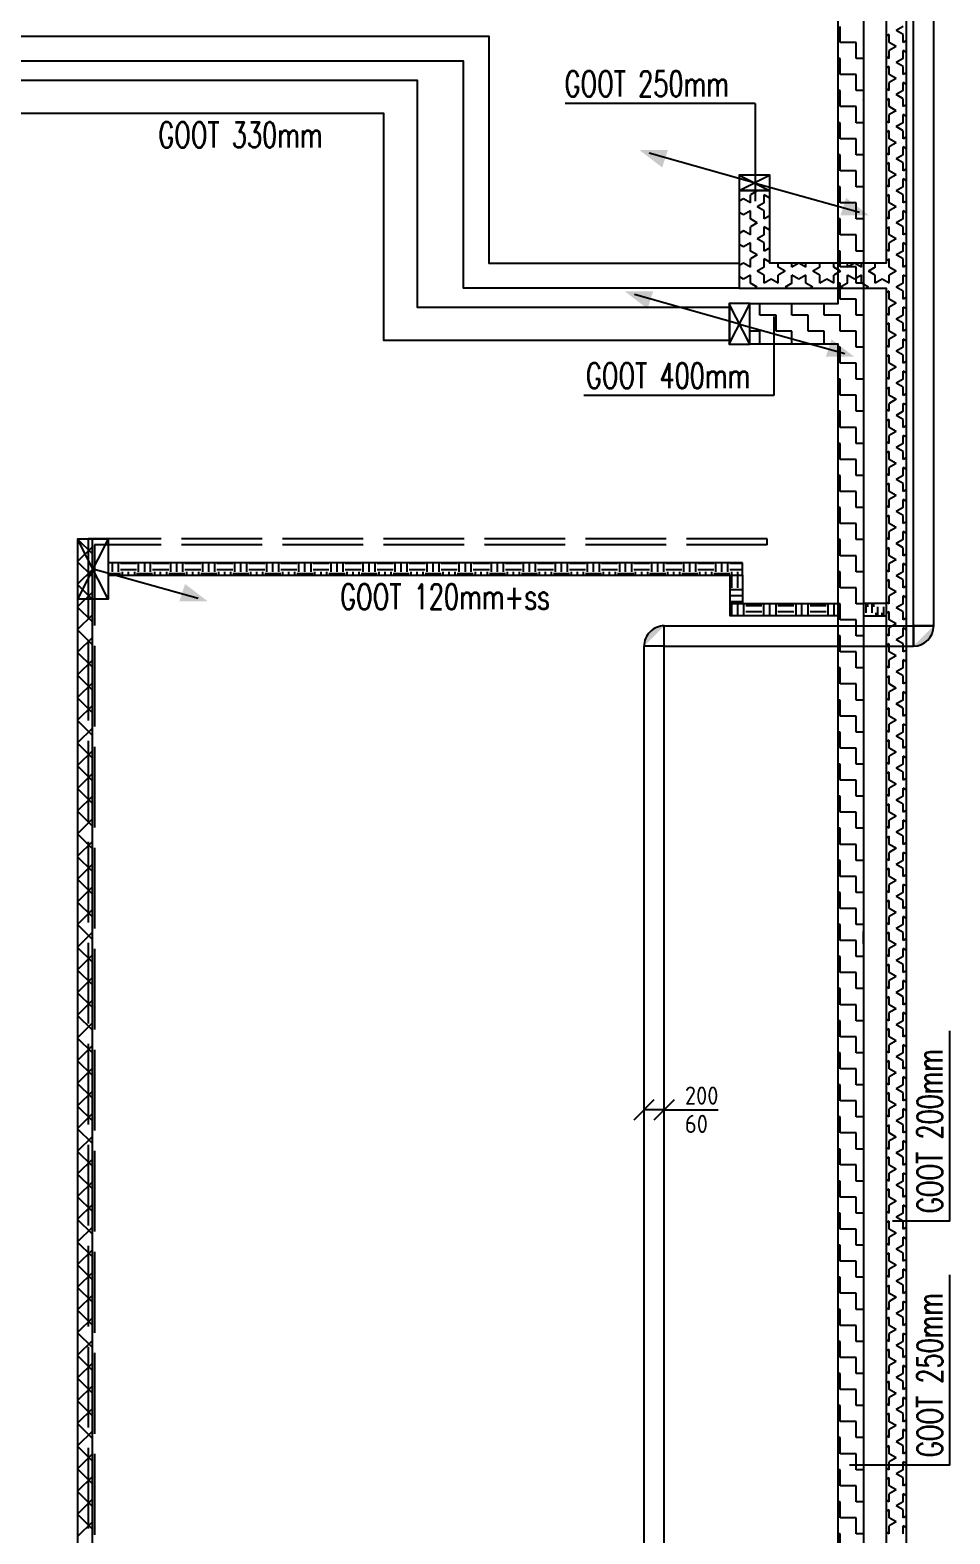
# Model space of a CAD drawing. Header units: millimetres. Extents: x -3262 to 109994, y 0 to 217318.
# Drawn here: x 87035 to 96143, y 45175 to 60062 of the extents above; entities that cross this region are included whole.
import ezdxf

# ---------------------------------------------------------------- set-up
doc = ezdxf.new("R2010")
doc.units = ezdxf.units.MM
doc.header["$LTSCALE"] = 100
doc.linetypes.add('E_GOOT4', pattern=[10, 8, -2])
for name, color, linetype in [('ByLayer', 2, 'Continuous'), ('EL6131--_ENERGIEBEDR (1996)', 2, 'Continuous'), ('EL6131--_GEBOUWINST (1996)', 2, 'Continuous'), ('EL6131--_KG_D', 3, 'Continuous'), ('EL6131--_PG', 3, 'Continuous'), ('EM6131--_KG', 1, 'Continuous')]:
    doc.layers.add(name, color=color, linetype=linetype)
doc.styles.add('CofelyArial', font='arial.ttf')
doc.styles.add('ROMANS', font='ROMANS', dxfattribs={"width": 0.7})
doc.styles.add('STABICAD-018', font='ISOCP.SHX', dxfattribs={"height": 1.8})

# ---------------------------------------------------------------- blocks, each defined once
blk = doc.blocks.new('NV-1')
at = {"layer": 'ByLayer'}
for p, q in [((0, 4), (7.91, 0)), ((0, 0), (7.91, 4))]:
    blk.add_line(p, q, dxfattribs=at)
blk.add_lwpolyline([(0, 0), (8, 0), (8, 4), (0, 4)], close=True, dxfattribs=at)
blk = doc.blocks.new('PIJL-UIT')
at = {"layer": 'ByLayer', "color": 2}
blk.add_line((0, 0), (2.92, 10.41), dxfattribs=at)
blk.add_solid([(3.23, 11.35), (1.51, 9.11), (3.24, 8.54)], dxfattribs=at)
blk = doc.blocks.new('*X56')
at = {"color": 0}
for p, q in [((26670, 28000), (26760, 28000)), ((26640, 27900), (26670, 27900)), ((26640, 27841), (26670, 27841)), ((26670, 27940), (26760, 27940))]:
    blk.add_line(p, q, dxfattribs=at)
blk = doc.blocks.new('*X57')
at = {"color": 0}
for p, q in [((32573, 29051), (32702, 29051)), ((32702, 29051), (32702, 29152)), ((32861, 29051), (32978, 29051)), ((32861, 28892), (32861, 29051)), ((32702, 28892), (32861, 28892)), ((32702, 28734), (32702, 28892)), ((32573, 28734), (32702, 28734)), ((32861, 28734), (32978, 28734)), ((32861, 28575), (32861, 28734)), ((32702, 28575), (32861, 28575)), ((32702, 28416), (32702, 28575)), ((32573, 28416), (32702, 28416)), ((32861, 28416), (32978, 28416)), ((32861, 28258), (32861, 28416)), ((20638, 28258), (20796, 28258)), ((20796, 28258), (20796, 28277)), ((20955, 28258), (21114, 28258)), ((20955, 28099), (20955, 28258)), ((21114, 28258), (21114, 28277)), ((21272, 28258), (21431, 28258)), ((21272, 28099), (21272, 28258)), ((21431, 28258), (21431, 28277)), ((21590, 28258), (21749, 28258)), ((21590, 28099), (21590, 28258)), ((21749, 28258), (21749, 28277)), ((21908, 28258), (22066, 28258)), ((21908, 28099), (21908, 28258)), ((22066, 28258), (22066, 28277)), ((22225, 28258), (22384, 28258)), ((22225, 28099), (22225, 28258)), ((22384, 28258), (22384, 28277)), ((22542, 28258), (22701, 28258)), ((22542, 28099), (22542, 28258)), ((22701, 28258), (22701, 28277)), ((22860, 28258), (23019, 28258)), ((22860, 28099), (22860, 28258)), ((23019, 28258), (23019, 28277)), ((23178, 28258), (23336, 28258)), ((23178, 28099), (23178, 28258)), ((23336, 28258), (23336, 28277)), ((23495, 28258), (23654, 28258)), ((23495, 28099), (23495, 28258)), ((23654, 28258), (23654, 28277)), ((23812, 28258), (23971, 28258)), ((23812, 28099), (23812, 28258)), ((23971, 28258), (23971, 28277)), ((24130, 28258), (24289, 28258)), ((24130, 28099), (24130, 28258)), ((24289, 28258), (24289, 28277)), ((24448, 28258), (24606, 28258)), ((24448, 28099), (24448, 28258)), ((24606, 28258), (24606, 28277)), ((24765, 28258), (24924, 28258)), ((24765, 28099), (24765, 28258)), ((24924, 28258), (24924, 28277)), ((25082, 28258), (25241, 28258)), ((25082, 28099), (25082, 28258)), ((25241, 28258), (25241, 28277)), ((25400, 28258), (25559, 28258)), ((25400, 28099), (25400, 28258)), ((25559, 28258), (25559, 28277)), ((25718, 28258), (25876, 28258)), ((25718, 28099), (25718, 28258)), ((25876, 28258), (25876, 28277)), ((26035, 28258), (26194, 28258)), ((26035, 28099), (26035, 28258)), ((26194, 28258), (26194, 28277)), ((26352, 28258), (26511, 28258)), ((26352, 28099), (26352, 28258)), ((26511, 28258), (26511, 28277)), ((26670, 28258), (26829, 28258)), ((26670, 28099), (26670, 28258)), ((26829, 28258), (26829, 28277)), ((26988, 28258), (27146, 28258)), ((26988, 28099), (26988, 28258)), ((27146, 28258), (27146, 28277)), ((27305, 28258), (27464, 28258)), ((27305, 28099), (27305, 28258)), ((27464, 28258), (27464, 28277)), ((27622, 28258), (27781, 28258)), ((27622, 28099), (27622, 28258)), ((27781, 28258), (27781, 28277)), ((27940, 28258), (28099, 28258)), ((27940, 28099), (27940, 28258)), ((28099, 28258), (28099, 28277)), ((28258, 28258), (28416, 28258)), ((28258, 28099), (28258, 28258)), ((28416, 28258), (28416, 28277)), ((28575, 28258), (28734, 28258)), ((28575, 28099), (28575, 28258)), ((28734, 28258), (28734, 28277)), ((28892, 28258), (29051, 28258)), ((28892, 28099), (28892, 28258)), ((29051, 28258), (29051, 28277)), ((29210, 28258), (29369, 28258)), ((29210, 28099), (29210, 28258)), ((29369, 28258), (29369, 28277)), ((29528, 28258), (29686, 28258)), ((29528, 28099), (29528, 28258)), ((29686, 28258), (29686, 28277)), ((29845, 28258), (30004, 28258)), ((29845, 28099), (29845, 28258)), ((30004, 28258), (30004, 28277)), ((30162, 28258), (30321, 28258)), ((30162, 28099), (30162, 28258)), ((30321, 28258), (30321, 28277)), ((30480, 28258), (30639, 28258)), ((30480, 28099), (30480, 28258)), ((30639, 28258), (30639, 28277)), ((30798, 28258), (30956, 28258)), ((30798, 28099), (30798, 28258)), ((30956, 28258), (30956, 28277)), ((31115, 28258), (31274, 28258)), ((31115, 28099), (31115, 28258)), ((31274, 28258), (31274, 28277)), ((31432, 28258), (31591, 28258)), ((31432, 28099), (31432, 28258)), ((31591, 28258), (31591, 28277)), ((31750, 28258), (31909, 28258)), ((31750, 28099), (31750, 28258)), ((31909, 28258), (31909, 28277)), ((32068, 28258), (32226, 28258)), ((32068, 28099), (32068, 28258)), ((32226, 28258), (32226, 28277)), ((32385, 28258), (32544, 28258)), ((32385, 28099), (32385, 28258)), ((32544, 28258), (32544, 28277)), ((32702, 28258), (32861, 28258)), ((32702, 28099), (32702, 28258)), ((33020, 28258), (33179, 28258)), ((33020, 28099), (33020, 28258)), ((33179, 28258), (33179, 28277)), ((33338, 28258), (33496, 28258)), ((33338, 28099), (33338, 28258)), ((33496, 28258), (33496, 28277)), ((33655, 28258), (33814, 28258)), ((33655, 28099), (33655, 28258)), ((33814, 28258), (33814, 28277)), ((33972, 28258), (34131, 28258)), ((33972, 28099), (33972, 28258)), ((34131, 28258), (34131, 28277)), ((34290, 28258), (34449, 28258)), ((34290, 28099), (34290, 28258)), ((34449, 28258), (34449, 28277)), ((34608, 28258), (34766, 28258)), ((34608, 28099), (34608, 28258)), ((34766, 28258), (34766, 28277)), ((34925, 28258), (35084, 28258)), ((34925, 28099), (34925, 28258)), ((35084, 28258), (35084, 28277)), ((35242, 28258), (35401, 28258)), ((35242, 28099), (35242, 28258)), ((35401, 28258), (35401, 28277)), ((35560, 28258), (35719, 28258)), ((35560, 28099), (35560, 28258)), ((20796, 28099), (20955, 28099)), ((20796, 28027), (20796, 28099)), ((21114, 28099), (21272, 28099)), ((21114, 28027), (21114, 28099)), ((21431, 28099), (21590, 28099)), ((21431, 28027), (21431, 28099)), ((21749, 28099), (21908, 28099)), ((21749, 28027), (21749, 28099)), ((22066, 28099), (22225, 28099)), ((22066, 28027), (22066, 28099)), ((22384, 28099), (22542, 28099)), ((22384, 28027), (22384, 28099)), ((22701, 28099), (22860, 28099)), ((22701, 28027), (22701, 28099)), ((23019, 28099), (23178, 28099)), ((23019, 28027), (23019, 28099)), ((23336, 28099), (23495, 28099)), ((23336, 28027), (23336, 28099)), ((23654, 28099), (23812, 28099)), ((23654, 28027), (23654, 28099)), ((23971, 28099), (24130, 28099)), ((23971, 28027), (23971, 28099)), ((24289, 28099), (24448, 28099)), ((24289, 28027), (24289, 28099)), ((24606, 28099), (24765, 28099)), ((24606, 28027), (24606, 28099)), ((24924, 28099), (25082, 28099)), ((24924, 28027), (24924, 28099)), ((25241, 28099), (25400, 28099)), ((25241, 28027), (25241, 28099)), ((25559, 28099), (25718, 28099)), ((25559, 28027), (25559, 28099)), ((25876, 28099), (26035, 28099)), ((25876, 28027), (25876, 28099)), ((26194, 28099), (26352, 28099)), ((26194, 28027), (26194, 28099)), ((26511, 28099), (26670, 28099)), ((26511, 28027), (26511, 28099)), ((26829, 28099), (26988, 28099)), ((26829, 28027), (26829, 28099)), ((27146, 28099), (27305, 28099)), ((27146, 28027), (27146, 28099)), ((27464, 28099), (27622, 28099)), ((27464, 28027), (27464, 28099)), ((27781, 28099), (27940, 28099)), ((27781, 28027), (27781, 28099)), ((28099, 28099), (28258, 28099)), ((28099, 28027), (28099, 28099)), ((28416, 28099), (28575, 28099)), ((28416, 28027), (28416, 28099)), ((28734, 28099), (28892, 28099)), ((28734, 28027), (28734, 28099)), ((29051, 28099), (29210, 28099)), ((29051, 28027), (29051, 28099)), ((29369, 28099), (29528, 28099)), ((29369, 28027), (29369, 28099)), ((29686, 28099), (29845, 28099)), ((29686, 28027), (29686, 28099)), ((30004, 28099), (30162, 28099)), ((30004, 28027), (30004, 28099)), ((30321, 28099), (30480, 28099)), ((30321, 28027), (30321, 28099)), ((30639, 28099), (30798, 28099)), ((30639, 28027), (30639, 28099)), ((30956, 28099), (31115, 28099)), ((30956, 28027), (30956, 28099)), ((31274, 28099), (31432, 28099)), ((31274, 28027), (31274, 28099)), ((31591, 28099), (31750, 28099)), ((31591, 28027), (31591, 28099)), ((31909, 28099), (32068, 28099)), ((31909, 28027), (31909, 28099)), ((32226, 28099), (32385, 28099)), ((32226, 28027), (32226, 28099)), ((32544, 28099), (32702, 28099)), ((32544, 28027), (32544, 28099)), ((32861, 28099), (33020, 28099)), ((32861, 28027), (32861, 28099)), ((33179, 28099), (33338, 28099)), ((33179, 28027), (33179, 28099)), ((33496, 28099), (33655, 28099)), ((33496, 28027), (33496, 28099)), ((33814, 28099), (33972, 28099)), ((33814, 28027), (33814, 28099)), ((34131, 28099), (34290, 28099)), ((34131, 28027), (34131, 28099)), ((34449, 28099), (34608, 28099)), ((34449, 28027), (34449, 28099)), ((34766, 28099), (34925, 28099)), ((34766, 28027), (34766, 28099)), ((35084, 28099), (35242, 28099)), ((35084, 28027), (35084, 28099)), ((35401, 28099), (35560, 28099)), ((35401, 28027), (35401, 28099))]:
    blk.add_line(p, q, dxfattribs=at)
blk = doc.blocks.new('*X58')
at = {"color": 0}
for p, q in [((33218, 29215), (33243, 29258)), ((33258, 29146), (33218, 29215)), ((33337, 29146), (33377, 29215)), ((33377, 29215), (33353, 29258)), ((33536, 29215), (33561, 29258)), ((33576, 29146), (33536, 29215)), ((33655, 29146), (33695, 29215)), ((33695, 29215), (33670, 29258)), ((33853, 29215), (33878, 29258)), ((33893, 29146), (33853, 29215)), ((33972, 29146), (34012, 29215)), ((34012, 29215), (33988, 29258)), ((33139, 29077), (33128, 29097)), ((33139, 29077), (33179, 29146)), ((33179, 29146), (33258, 29146)), ((33258, 29009), (33298, 29077)), ((33337, 29009), (33298, 29077)), ((33337, 29146), (33417, 29146)), ((33457, 29077), (33417, 29146)), ((33457, 29077), (33496, 29146)), ((33496, 29146), (33576, 29146)), ((33576, 29009), (33615, 29077)), ((33655, 29009), (33615, 29077)), ((33655, 29146), (33734, 29146)), ((33774, 29077), (33734, 29146)), ((33774, 29077), (33814, 29146)), ((33814, 29146), (33893, 29146)), ((33893, 29009), (33933, 29077)), ((33972, 29009), (33933, 29077)), ((33972, 29146), (34052, 29146)), ((34092, 29077), (34052, 29146)), ((34092, 29077), (34096, 29086)), ((33179, 29009), (33258, 29009)), ((33218, 28940), (33179, 29009)), ((33179, 28871), (33218, 28940)), ((33337, 29009), (33417, 29009)), ((33377, 28940), (33378, 28941)), ((33378, 28939), (33377, 28940)), ((33385, 28954), (33417, 29009)), ((33496, 29009), (33576, 29009)), ((33528, 28954), (33496, 29009)), ((33655, 29009), (33734, 29009)), ((33703, 28954), (33734, 29009)), ((33814, 29009), (33893, 29009)), ((33845, 28954), (33814, 29009)), ((33972, 29009), (34052, 29009)), ((34020, 28954), (34052, 29009)), ((33128, 28783), (33139, 28802)), ((33179, 28734), (33139, 28802)), ((33179, 28871), (33258, 28871)), ((33179, 28734), (33258, 28734)), ((33218, 28665), (33258, 28734)), ((33298, 28802), (33258, 28871)), ((33298, 28802), (33337, 28871)), ((33377, 28665), (33337, 28734)), ((33337, 28871), (33378, 28871)), ((33337, 28734), (33378, 28734)), ((33139, 28527), (33179, 28596)), ((33179, 28596), (33258, 28596)), ((33258, 28596), (33218, 28665)), ((33337, 28596), (33377, 28665)), ((33337, 28596), (33378, 28596)), ((33139, 28527), (33128, 28547)), ((33179, 28459), (33258, 28459)), ((33218, 28390), (33179, 28459)), ((33258, 28459), (33298, 28527)), ((33337, 28459), (33298, 28527)), ((33337, 28459), (33378, 28459)), ((33179, 28321), (33218, 28390)), ((33179, 28321), (33258, 28321)), ((33298, 28252), (33258, 28321)), ((33298, 28252), (33337, 28321)), ((33337, 28321), (33378, 28321)), ((33377, 28390), (33378, 28391)), ((33378, 28389), (33377, 28390)), ((33128, 28233), (33139, 28252)), ((33179, 28184), (33139, 28252)), ((33179, 28184), (33258, 28184)), ((33218, 28115), (33258, 28184)), ((33377, 28115), (33337, 28184)), ((33337, 28184), (33378, 28184)), ((33139, 27977), (33128, 27997)), ((33139, 27977), (33179, 28046)), ((33179, 28046), (33258, 28046)), ((33258, 28046), (33218, 28115)), ((33337, 28046), (33377, 28115)), ((33337, 28046), (33378, 28046)), ((33179, 27909), (33258, 27909)), ((33218, 27840), (33179, 27909)), ((33179, 27771), (33218, 27840)), ((33258, 27909), (33298, 27977)), ((33337, 27909), (33298, 27977)), ((33337, 27909), (33378, 27909)), ((33377, 27840), (33378, 27841)), ((33378, 27839), (33377, 27840)), ((20796, 27771), (20813, 27801)), ((20796, 27771), (20876, 27771)), ((20915, 27703), (20876, 27771)), ((20915, 27703), (20955, 27771)), ((20955, 27771), (21034, 27771)), ((21034, 27771), (21017, 27801)), ((21034, 27634), (21074, 27703)), ((21114, 27634), (21074, 27703)), ((21114, 27771), (21131, 27801)), ((21114, 27771), (21193, 27771)), ((21233, 27703), (21193, 27771)), ((21233, 27703), (21272, 27771)), ((21272, 27771), (21352, 27771)), ((21352, 27771), (21335, 27801)), ((21352, 27634), (21392, 27703)), ((21431, 27634), (21392, 27703)), ((21431, 27771), (21448, 27801)), ((21431, 27771), (21511, 27771)), ((21550, 27703), (21511, 27771)), ((21550, 27703), (21590, 27771)), ((21590, 27771), (21669, 27771)), ((21669, 27771), (21652, 27801)), ((21669, 27634), (21709, 27703)), ((21749, 27634), (21709, 27703)), ((21749, 27771), (21766, 27801)), ((21749, 27771), (21828, 27771)), ((21868, 27703), (21828, 27771)), ((21868, 27703), (21907, 27771)), ((21907, 27771), (21987, 27771)), ((21987, 27771), (21970, 27801)), ((21987, 27634), (22027, 27703)), ((22066, 27634), (22027, 27703)), ((22066, 27771), (22083, 27801)), ((22066, 27771), (22146, 27771)), ((22185, 27703), (22146, 27771)), ((22185, 27703), (22225, 27771)), ((22225, 27771), (22304, 27771)), ((22304, 27771), (22287, 27801)), ((22304, 27634), (22344, 27703)), ((22384, 27634), (22344, 27703)), ((22384, 27771), (22401, 27801)), ((22384, 27771), (22463, 27771)), ((22503, 27703), (22463, 27771)), ((22503, 27703), (22542, 27771)), ((22542, 27771), (22622, 27771)), ((22622, 27771), (22605, 27801)), ((22622, 27634), (22662, 27703)), ((22701, 27634), (22662, 27703)), ((22701, 27771), (22718, 27801)), ((22701, 27771), (22781, 27771)), ((22820, 27703), (22781, 27771)), ((22820, 27703), (22860, 27771)), ((22860, 27771), (22939, 27771)), ((22939, 27771), (22922, 27801)), ((22939, 27634), (22979, 27703)), ((23019, 27634), (22979, 27703)), ((23019, 27771), (23036, 27801)), ((23019, 27771), (23098, 27771)), ((23138, 27703), (23098, 27771)), ((23138, 27703), (23177, 27771)), ((23177, 27771), (23257, 27771)), ((23257, 27771), (23240, 27801)), ((23257, 27634), (23297, 27703)), ((23336, 27634), (23297, 27703)), ((23336, 27771), (23353, 27801)), ((23336, 27771), (23416, 27771)), ((23455, 27703), (23416, 27771)), ((23455, 27703), (23495, 27771)), ((23495, 27771), (23574, 27771)), ((23574, 27771), (23557, 27801)), ((23574, 27634), (23614, 27703)), ((23654, 27634), (23614, 27703)), ((23654, 27771), (23671, 27801)), ((23654, 27771), (23733, 27771)), ((23773, 27703), (23733, 27771)), ((23773, 27703), (23812, 27771)), ((23812, 27771), (23892, 27771)), ((23892, 27771), (23875, 27801)), ((23892, 27634), (23932, 27703)), ((23971, 27634), (23932, 27703)), ((23971, 27771), (23988, 27801)), ((23971, 27771), (24051, 27771)), ((24090, 27703), (24051, 27771)), ((24090, 27703), (24130, 27771)), ((24130, 27771), (24209, 27771)), ((24209, 27771), (24192, 27801)), ((24209, 27634), (24249, 27703)), ((24289, 27634), (24249, 27703)), ((24289, 27771), (24306, 27801)), ((24289, 27771), (24368, 27771)), ((24408, 27703), (24368, 27771)), ((24408, 27703), (24447, 27771)), ((24447, 27771), (24527, 27771)), ((24527, 27771), (24510, 27801)), ((24527, 27634), (24567, 27703)), ((24606, 27634), (24567, 27703)), ((24606, 27771), (24623, 27801)), ((24606, 27771), (24686, 27771)), ((24725, 27703), (24686, 27771)), ((24725, 27703), (24765, 27771)), ((24765, 27771), (24844, 27771)), ((24844, 27771), (24827, 27801)), ((24844, 27634), (24884, 27703)), ((24924, 27634), (24884, 27703)), ((24924, 27771), (24941, 27801)), ((24924, 27771), (25003, 27771)), ((25043, 27703), (25003, 27771)), ((25043, 27703), (25082, 27771)), ((25082, 27771), (25162, 27771)), ((25162, 27771), (25145, 27801)), ((25162, 27634), (25202, 27703)), ((25241, 27634), (25202, 27703)), ((25241, 27771), (25258, 27801)), ((25241, 27771), (25321, 27771)), ((25360, 27703), (25321, 27771)), ((25360, 27703), (25400, 27771)), ((25400, 27771), (25479, 27771)), ((25479, 27771), (25462, 27801)), ((25479, 27634), (25519, 27703)), ((25559, 27634), (25519, 27703)), ((25559, 27771), (25576, 27801)), ((25559, 27771), (25638, 27771)), ((25678, 27703), (25638, 27771)), ((25678, 27703), (25717, 27771)), ((25717, 27771), (25797, 27771)), ((25797, 27771), (25780, 27801)), ((25797, 27634), (25837, 27703)), ((25876, 27634), (25837, 27703)), ((25876, 27771), (25893, 27801)), ((25876, 27771), (25956, 27771)), ((25995, 27703), (25956, 27771)), ((25995, 27703), (26035, 27771)), ((26035, 27771), (26114, 27771)), ((26114, 27771), (26097, 27801)), ((26114, 27634), (26154, 27703)), ((26194, 27634), (26154, 27703)), ((26194, 27771), (26211, 27801)), ((26194, 27771), (26273, 27771)), ((26313, 27703), (26273, 27771)), ((26313, 27703), (26352, 27771)), ((26352, 27771), (26432, 27771)), ((26432, 27771), (26415, 27801)), ((26432, 27634), (26472, 27703)), ((26511, 27634), (26472, 27703)), ((26511, 27771), (26528, 27801)), ((26511, 27771), (26591, 27771)), ((26630, 27703), (26591, 27771)), ((26630, 27703), (26670, 27771)), ((26670, 27771), (26749, 27771)), ((26749, 27771), (26732, 27801)), ((26749, 27634), (26789, 27703)), ((26829, 27634), (26789, 27703)), ((26829, 27771), (26846, 27801)), ((26829, 27771), (26908, 27771)), ((26948, 27703), (26908, 27771)), ((26948, 27703), (26987, 27771)), ((26987, 27771), (27067, 27771)), ((27067, 27771), (27050, 27801)), ((27067, 27634), (27107, 27703)), ((27146, 27634), (27107, 27703)), ((27146, 27771), (27163, 27801)), ((27146, 27771), (27226, 27771)), ((27265, 27703), (27226, 27771)), ((27265, 27703), (27305, 27771)), ((27305, 27771), (27384, 27771)), ((27384, 27771), (27367, 27801)), ((27384, 27634), (27424, 27703)), ((27464, 27634), (27424, 27703)), ((27464, 27771), (27481, 27801)), ((27464, 27771), (27543, 27771)), ((27583, 27703), (27543, 27771)), ((27583, 27703), (27622, 27771)), ((27622, 27771), (27702, 27771)), ((27702, 27771), (27685, 27801)), ((27702, 27634), (27742, 27703)), ((27781, 27634), (27742, 27703)), ((27781, 27771), (27798, 27801)), ((27781, 27771), (27861, 27771)), ((27900, 27703), (27861, 27771)), ((27900, 27703), (27940, 27771)), ((27940, 27771), (28019, 27771)), ((28019, 27771), (28002, 27801)), ((28019, 27634), (28059, 27703)), ((28099, 27634), (28059, 27703)), ((28099, 27771), (28116, 27801)), ((28099, 27771), (28178, 27771)), ((28218, 27703), (28178, 27771)), ((28218, 27703), (28257, 27771)), ((28257, 27771), (28337, 27771)), ((28337, 27771), (28320, 27801)), ((28337, 27634), (28377, 27703)), ((28416, 27634), (28377, 27703)), ((28416, 27771), (28433, 27801)), ((28416, 27771), (28496, 27771)), ((28535, 27703), (28496, 27771)), ((28535, 27703), (28575, 27771)), ((28575, 27771), (28654, 27771)), ((28654, 27771), (28637, 27801)), ((28654, 27634), (28694, 27703)), ((28734, 27634), (28694, 27703)), ((28734, 27771), (28751, 27801)), ((28734, 27771), (28813, 27771)), ((28853, 27703), (28813, 27771)), ((28853, 27703), (28892, 27771)), ((28892, 27771), (28972, 27771)), ((28972, 27771), (28955, 27801)), ((28972, 27634), (29012, 27703)), ((29051, 27634), (29012, 27703)), ((29051, 27771), (29068, 27801)), ((29051, 27771), (29131, 27771)), ((29170, 27703), (29131, 27771)), ((29170, 27703), (29210, 27771)), ((29210, 27771), (29289, 27771)), ((29289, 27771), (29272, 27801)), ((29289, 27634), (29329, 27703)), ((29369, 27634), (29329, 27703)), ((29369, 27771), (29386, 27801)), ((29369, 27771), (29448, 27771)), ((29488, 27703), (29448, 27771)), ((29488, 27703), (29527, 27771)), ((29527, 27771), (29607, 27771)), ((29607, 27771), (29590, 27801)), ((29607, 27634), (29647, 27703)), ((29686, 27634), (29647, 27703)), ((29686, 27771), (29703, 27801)), ((29686, 27771), (29766, 27771)), ((29805, 27703), (29766, 27771)), ((29805, 27703), (29845, 27771)), ((29845, 27771), (29924, 27771)), ((29924, 27771), (29907, 27801)), ((29924, 27634), (29964, 27703)), ((30004, 27634), (29964, 27703)), ((30004, 27771), (30021, 27801)), ((30004, 27771), (30083, 27771)), ((30123, 27703), (30083, 27771)), ((30123, 27703), (30162, 27771)), ((30162, 27771), (30242, 27771)), ((30242, 27771), (30225, 27801)), ((30242, 27634), (30282, 27703)), ((30321, 27634), (30282, 27703)), ((30321, 27771), (30338, 27801)), ((30321, 27771), (30401, 27771)), ((30440, 27703), (30401, 27771)), ((30440, 27703), (30480, 27771)), ((30480, 27771), (30559, 27771)), ((30559, 27771), (30542, 27801)), ((30559, 27634), (30599, 27703)), ((30639, 27634), (30599, 27703)), ((30639, 27771), (30656, 27801)), ((30639, 27771), (30718, 27771)), ((30758, 27703), (30718, 27771)), ((30758, 27703), (30797, 27771)), ((30797, 27771), (30877, 27771)), ((30877, 27771), (30860, 27801)), ((30877, 27634), (30917, 27703)), ((30956, 27634), (30917, 27703)), ((30956, 27771), (30973, 27801)), ((30956, 27771), (31036, 27771)), ((31075, 27703), (31036, 27771)), ((31075, 27703), (31115, 27771)), ((31115, 27771), (31194, 27771)), ((31194, 27771), (31177, 27801)), ((31194, 27634), (31234, 27703)), ((31274, 27634), (31234, 27703)), ((31274, 27771), (31291, 27801)), ((31274, 27771), (31353, 27771)), ((31393, 27703), (31353, 27771)), ((31393, 27703), (31432, 27771)), ((31432, 27771), (31512, 27771)), ((31512, 27771), (31495, 27801)), ((31512, 27634), (31552, 27703)), ((31591, 27634), (31552, 27703)), ((31591, 27771), (31608, 27801)), ((31591, 27771), (31671, 27771)), ((31710, 27703), (31671, 27771)), ((31710, 27703), (31750, 27771)), ((31750, 27771), (31829, 27771)), ((31829, 27771), (31812, 27801)), ((31829, 27634), (31869, 27703)), ((31909, 27634), (31869, 27703)), ((31909, 27771), (31926, 27801)), ((31909, 27771), (31988, 27771)), ((32028, 27703), (31988, 27771)), ((32028, 27703), (32067, 27771)), ((32067, 27771), (32147, 27771)), ((32147, 27771), (32130, 27801)), ((32147, 27634), (32187, 27703)), ((32226, 27634), (32187, 27703)), ((32226, 27771), (32243, 27801)), ((32226, 27771), (32306, 27771)), ((32345, 27703), (32306, 27771)), ((32345, 27703), (32385, 27771)), ((32385, 27771), (32464, 27771)), ((32464, 27771), (32447, 27801)), ((32464, 27634), (32504, 27703)), ((32544, 27634), (32504, 27703)), ((32544, 27771), (32561, 27801)), ((32544, 27771), (32623, 27771)), ((32663, 27703), (32623, 27771)), ((32663, 27703), (32702, 27771)), ((32702, 27771), (32782, 27771)), ((32782, 27771), (32765, 27801)), ((32782, 27634), (32822, 27703)), ((32861, 27634), (32822, 27703)), ((32861, 27771), (32878, 27801)), ((32861, 27771), (32941, 27771)), ((32980, 27703), (32941, 27771)), ((32980, 27703), (33020, 27771)), ((33020, 27771), (33099, 27771)), ((33099, 27771), (33082, 27801)), ((33099, 27634), (33139, 27703)), ((33179, 27634), (33139, 27703)), ((33179, 27771), (33258, 27771)), ((33298, 27703), (33258, 27771)), ((33298, 27703), (33337, 27771)), ((33337, 27771), (33417, 27771)), ((33417, 27771), (33400, 27801)), ((33417, 27634), (33457, 27703)), ((33496, 27634), (33457, 27703)), ((33496, 27771), (33513, 27801)), ((33496, 27771), (33576, 27771)), ((33615, 27703), (33576, 27771)), ((33615, 27703), (33655, 27771)), ((33655, 27771), (33734, 27771)), ((33734, 27771), (33717, 27801)), ((33734, 27634), (33774, 27703)), ((33814, 27634), (33774, 27703)), ((33814, 27771), (33831, 27801)), ((33814, 27771), (33893, 27771)), ((33933, 27703), (33893, 27771)), ((33933, 27703), (33972, 27771)), ((33972, 27771), (34052, 27771)), ((34052, 27771), (34035, 27801)), ((34052, 27634), (34092, 27703)), ((34131, 27634), (34092, 27703)), ((34131, 27771), (34148, 27801)), ((34131, 27771), (34211, 27771)), ((34250, 27703), (34211, 27771)), ((34250, 27703), (34290, 27771)), ((34290, 27771), (34369, 27771)), ((34369, 27771), (34352, 27801)), ((34369, 27634), (34409, 27703)), ((34449, 27634), (34409, 27703)), ((34449, 27771), (34466, 27801)), ((34449, 27771), (34528, 27771)), ((34568, 27703), (34528, 27771)), ((34568, 27703), (34607, 27771)), ((34607, 27771), (34687, 27771)), ((34687, 27771), (34670, 27801)), ((34687, 27634), (34727, 27703)), ((34766, 27634), (34727, 27703)), ((34766, 27771), (34783, 27801)), ((34766, 27771), (34846, 27771)), ((34885, 27703), (34846, 27771)), ((34885, 27703), (34925, 27771)), ((34925, 27771), (35004, 27771)), ((35004, 27771), (34987, 27801)), ((35004, 27634), (35044, 27703)), ((35084, 27634), (35044, 27703)), ((35084, 27771), (35101, 27801)), ((35084, 27771), (35163, 27771)), ((35203, 27703), (35163, 27771)), ((35203, 27703), (35242, 27771)), ((35242, 27771), (35322, 27771)), ((35322, 27771), (35305, 27801)), ((35322, 27634), (35362, 27703)), ((35401, 27634), (35362, 27703)), ((35401, 27771), (35418, 27801)), ((35401, 27771), (35481, 27771)), ((35520, 27703), (35481, 27771)), ((35520, 27703), (35560, 27771)), ((35560, 27771), (35639, 27771)), ((35639, 27771), (35622, 27801)), ((35639, 27634), (35679, 27703)), ((35719, 27634), (35679, 27703)), ((20796, 27634), (20876, 27634)), ((20857, 27601), (20876, 27634)), ((20955, 27634), (21034, 27634)), ((20974, 27601), (20955, 27634)), ((21114, 27634), (21193, 27634)), ((21174, 27601), (21193, 27634)), ((21272, 27634), (21352, 27634)), ((21291, 27601), (21272, 27634)), ((21431, 27634), (21511, 27634)), ((21492, 27601), (21511, 27634)), ((21590, 27634), (21669, 27634)), ((21609, 27601), (21590, 27634)), ((21749, 27634), (21828, 27634)), ((21809, 27601), (21828, 27634)), ((21926, 27601), (21907, 27634)), ((21907, 27634), (21987, 27634)), ((22066, 27634), (22146, 27634)), ((22127, 27601), (22146, 27634)), ((22225, 27634), (22304, 27634)), ((22244, 27601), (22225, 27634)), ((22384, 27634), (22463, 27634)), ((22444, 27601), (22463, 27634)), ((22542, 27634), (22622, 27634)), ((22561, 27601), (22542, 27634)), ((22701, 27634), (22781, 27634)), ((22762, 27601), (22781, 27634)), ((22860, 27634), (22939, 27634)), ((22879, 27601), (22860, 27634)), ((23019, 27634), (23098, 27634)), ((23079, 27601), (23098, 27634)), ((23196, 27601), (23177, 27634)), ((23177, 27634), (23257, 27634)), ((23336, 27634), (23416, 27634)), ((23397, 27601), (23416, 27634)), ((23495, 27634), (23574, 27634)), ((23514, 27601), (23495, 27634)), ((23654, 27634), (23733, 27634)), ((23714, 27601), (23733, 27634)), ((23812, 27634), (23892, 27634)), ((23831, 27601), (23812, 27634)), ((23971, 27634), (24051, 27634)), ((24032, 27601), (24051, 27634)), ((24130, 27634), (24209, 27634)), ((24149, 27601), (24130, 27634)), ((24289, 27634), (24368, 27634)), ((24349, 27601), (24368, 27634)), ((24466, 27601), (24447, 27634)), ((24447, 27634), (24527, 27634)), ((24606, 27634), (24686, 27634)), ((24667, 27601), (24686, 27634)), ((24765, 27634), (24844, 27634)), ((24784, 27601), (24765, 27634)), ((24924, 27634), (25003, 27634)), ((24984, 27601), (25003, 27634)), ((25082, 27634), (25162, 27634)), ((25101, 27601), (25082, 27634)), ((25241, 27634), (25321, 27634)), ((25302, 27601), (25321, 27634)), ((25400, 27634), (25479, 27634)), ((25419, 27601), (25400, 27634)), ((25559, 27634), (25638, 27634)), ((25619, 27601), (25638, 27634)), ((25736, 27601), (25717, 27634)), ((25717, 27634), (25797, 27634)), ((25876, 27634), (25956, 27634)), ((25937, 27601), (25956, 27634)), ((26035, 27634), (26114, 27634)), ((26054, 27601), (26035, 27634)), ((26194, 27634), (26273, 27634)), ((26254, 27601), (26273, 27634)), ((26352, 27634), (26432, 27634)), ((26371, 27601), (26352, 27634)), ((26511, 27634), (26591, 27634)), ((26572, 27601), (26591, 27634)), ((26670, 27634), (26749, 27634)), ((26689, 27601), (26670, 27634)), ((26829, 27634), (26908, 27634)), ((26889, 27601), (26908, 27634)), ((27006, 27601), (26987, 27634)), ((26987, 27634), (27067, 27634)), ((27146, 27634), (27226, 27634)), ((27207, 27601), (27226, 27634)), ((27305, 27634), (27384, 27634)), ((27324, 27601), (27305, 27634)), ((27464, 27634), (27543, 27634)), ((27524, 27601), (27543, 27634)), ((27622, 27634), (27702, 27634)), ((27641, 27601), (27622, 27634)), ((27781, 27634), (27861, 27634)), ((27842, 27601), (27861, 27634)), ((27940, 27634), (28019, 27634)), ((27959, 27601), (27940, 27634)), ((28099, 27634), (28178, 27634)), ((28159, 27601), (28178, 27634)), ((28276, 27601), (28257, 27634)), ((28257, 27634), (28337, 27634)), ((28416, 27634), (28496, 27634)), ((28477, 27601), (28496, 27634)), ((28575, 27634), (28654, 27634)), ((28594, 27601), (28575, 27634)), ((28734, 27634), (28813, 27634)), ((28794, 27601), (28813, 27634)), ((28892, 27634), (28972, 27634)), ((28911, 27601), (28892, 27634)), ((29051, 27634), (29131, 27634)), ((29112, 27601), (29131, 27634)), ((29210, 27634), (29289, 27634)), ((29229, 27601), (29210, 27634)), ((29369, 27634), (29448, 27634)), ((29429, 27601), (29448, 27634)), ((29546, 27601), (29527, 27634)), ((29527, 27634), (29607, 27634)), ((29686, 27634), (29766, 27634)), ((29747, 27601), (29766, 27634)), ((29845, 27634), (29924, 27634)), ((29864, 27601), (29845, 27634)), ((30004, 27634), (30083, 27634)), ((30064, 27601), (30083, 27634)), ((30162, 27634), (30242, 27634)), ((30181, 27601), (30162, 27634)), ((30321, 27634), (30401, 27634)), ((30382, 27601), (30401, 27634)), ((30480, 27634), (30559, 27634)), ((30499, 27601), (30480, 27634)), ((30639, 27634), (30718, 27634)), ((30699, 27601), (30718, 27634)), ((30816, 27601), (30797, 27634)), ((30797, 27634), (30877, 27634)), ((30956, 27634), (31036, 27634)), ((31017, 27601), (31036, 27634)), ((31115, 27634), (31194, 27634)), ((31134, 27601), (31115, 27634)), ((31274, 27634), (31353, 27634)), ((31334, 27601), (31353, 27634)), ((31432, 27634), (31512, 27634)), ((31451, 27601), (31432, 27634)), ((31591, 27634), (31671, 27634)), ((31652, 27601), (31671, 27634)), ((31750, 27634), (31829, 27634)), ((31769, 27601), (31750, 27634)), ((31909, 27634), (31988, 27634)), ((31969, 27601), (31988, 27634)), ((32086, 27601), (32067, 27634)), ((32067, 27634), (32147, 27634)), ((32226, 27634), (32306, 27634)), ((32287, 27601), (32306, 27634)), ((32385, 27634), (32464, 27634)), ((32404, 27601), (32385, 27634)), ((32544, 27634), (32623, 27634)), ((32604, 27601), (32623, 27634)), ((32702, 27634), (32782, 27634)), ((32721, 27601), (32702, 27634)), ((32861, 27634), (32941, 27634)), ((32922, 27601), (32941, 27634)), ((33020, 27634), (33099, 27634)), ((33039, 27601), (33020, 27634)), ((33179, 27634), (33258, 27634)), ((33239, 27601), (33258, 27634)), ((33356, 27601), (33337, 27634)), ((33337, 27634), (33417, 27634)), ((33496, 27634), (33576, 27634)), ((33557, 27601), (33576, 27634)), ((33655, 27634), (33734, 27634)), ((33674, 27601), (33655, 27634)), ((33814, 27634), (33893, 27634)), ((33874, 27601), (33893, 27634)), ((33972, 27634), (34052, 27634)), ((33991, 27601), (33972, 27634)), ((34131, 27634), (34211, 27634)), ((34192, 27601), (34211, 27634)), ((34290, 27634), (34369, 27634)), ((34309, 27601), (34290, 27634)), ((34449, 27634), (34528, 27634)), ((34509, 27601), (34528, 27634)), ((34626, 27601), (34607, 27634)), ((34607, 27634), (34687, 27634)), ((34766, 27634), (34846, 27634)), ((34827, 27601), (34846, 27634)), ((34925, 27634), (35004, 27634)), ((34944, 27601), (34925, 27634)), ((35084, 27634), (35163, 27634)), ((35144, 27601), (35163, 27634)), ((35242, 27634), (35322, 27634)), ((35261, 27601), (35242, 27634)), ((35401, 27634), (35481, 27634)), ((35462, 27601), (35481, 27634)), ((35560, 27634), (35639, 27634)), ((35579, 27601), (35560, 27634))]:
    blk.add_line(p, q, dxfattribs=at)
blk = doc.blocks.new('*X62')
at = {"color": 0}
for p, q in [((20912, 35664), (20772, 35804)), ((20847, 35664), (20987, 35804)), ((21136, 35664), (20996, 35804)), ((21071, 35664), (21211, 35804)), ((21361, 35664), (21221, 35804)), ((21296, 35664), (21436, 35804)), ((21585, 35664), (21445, 35804)), ((21520, 35664), (21660, 35804)), ((21810, 35664), (21670, 35804)), ((21745, 35664), (21885, 35804)), ((22034, 35664), (21894, 35804)), ((21969, 35664), (22109, 35804)), ((22259, 35664), (22119, 35804)), ((22194, 35664), (22334, 35804)), ((22483, 35664), (22343, 35804)), ((22418, 35664), (22558, 35804)), ((22708, 35664), (22568, 35804)), ((22643, 35664), (22783, 35804)), ((22932, 35664), (22792, 35804)), ((22867, 35664), (23007, 35804)), ((23157, 35664), (23017, 35804)), ((23092, 35664), (23232, 35804)), ((23381, 35664), (23241, 35804)), ((23316, 35664), (23456, 35804)), ((23606, 35664), (23466, 35804)), ((23541, 35664), (23681, 35804)), ((23830, 35664), (23690, 35804)), ((23765, 35664), (23905, 35804)), ((24055, 35664), (23915, 35804)), ((23990, 35664), (24130, 35804)), ((24279, 35664), (24139, 35804)), ((24214, 35664), (24354, 35804)), ((24504, 35664), (24364, 35804)), ((24439, 35664), (24579, 35804)), ((24728, 35664), (24588, 35804)), ((24663, 35664), (24803, 35804)), ((24953, 35664), (24813, 35804)), ((24888, 35664), (25028, 35804)), ((25177, 35664), (25037, 35804)), ((25112, 35664), (25252, 35804)), ((25402, 35664), (25262, 35804)), ((25337, 35664), (25477, 35804)), ((25626, 35664), (25486, 35804)), ((25561, 35664), (25701, 35804)), ((25851, 35664), (25711, 35804)), ((25786, 35664), (25926, 35804)), ((26075, 35664), (25935, 35804)), ((26010, 35664), (26150, 35804)), ((26300, 35664), (26160, 35804)), ((26235, 35664), (26375, 35804)), ((26524, 35664), (26384, 35804)), ((26459, 35664), (26599, 35804)), ((26749, 35664), (26609, 35804)), ((26684, 35664), (26824, 35804)), ((26973, 35664), (26833, 35804)), ((26908, 35664), (27048, 35804)), ((27198, 35664), (27058, 35804)), ((27133, 35664), (27273, 35804)), ((27422, 35664), (27282, 35804)), ((27357, 35664), (27497, 35804)), ((27647, 35664), (27507, 35804)), ((27582, 35664), (27722, 35804)), ((27871, 35664), (27731, 35804)), ((27806, 35664), (27946, 35804)), ((28096, 35664), (27956, 35804)), ((28031, 35664), (28171, 35804)), ((28320, 35664), (28180, 35804)), ((28255, 35664), (28395, 35804)), ((28545, 35664), (28405, 35804)), ((28480, 35664), (28620, 35804)), ((28769, 35664), (28629, 35804)), ((28704, 35664), (28844, 35804)), ((28994, 35664), (28854, 35804)), ((28929, 35664), (29069, 35804)), ((29218, 35664), (29078, 35804)), ((29153, 35664), (29293, 35804)), ((29443, 35664), (29303, 35804)), ((29378, 35664), (29518, 35804)), ((29667, 35664), (29527, 35804)), ((29602, 35664), (29742, 35804)), ((29892, 35664), (29752, 35804)), ((29827, 35664), (29967, 35804)), ((30116, 35664), (29976, 35804)), ((30051, 35664), (30191, 35804)), ((30341, 35664), (30201, 35804)), ((30276, 35664), (30416, 35804)), ((30565, 35664), (30425, 35804)), ((30500, 35664), (30640, 35804))]:
    blk.add_line(p, q, dxfattribs=at)
blk = doc.blocks.new('*X68')
at = {"color": 0}
for p, q in [((30301, 35381), (30301, 35504)), ((30321, 35461), (30408, 35461)), ((30288, 35362), (30321, 35362)), ((30288, 35302), (30321, 35302)), ((30321, 35401), (30408, 35401)), ((30341, 35223), (30341, 35381)), ((30401, 35223), (30401, 35381)), ((30288, 35242), (30321, 35242)), ((30301, 35064), (30301, 35223)), ((30321, 35203), (30408, 35203)), ((30321, 35143), (30408, 35143)), ((30288, 35044), (30321, 35044)), ((30321, 35084), (30408, 35084)), ((30341, 34905), (30341, 35064)), ((30401, 34905), (30401, 35064)), ((30288, 34985), (30321, 34985)), ((30288, 34925), (30321, 34925)), ((30301, 34746), (30301, 34905)), ((30321, 34885), (30408, 34885)), ((30288, 34727), (30321, 34727)), ((30321, 34826), (30408, 34826)), ((30321, 34766), (30408, 34766)), ((30341, 34588), (30341, 34746)), ((30401, 34588), (30401, 34746)), ((30288, 34667), (30321, 34667)), ((30288, 34608), (30321, 34608)), ((30301, 34429), (30301, 34588)), ((30321, 34568), (30408, 34568)), ((30288, 34409), (30321, 34409)), ((30321, 34508), (30408, 34508)), ((30321, 34449), (30408, 34449)), ((30341, 34270), (30341, 34429)), ((30401, 34270), (30401, 34429)), ((30288, 34350), (30321, 34350)), ((30288, 34290), (30321, 34290)), ((30301, 34111), (30301, 34270)), ((30321, 34250), (30408, 34250)), ((30321, 34191), (30408, 34191)), ((30321, 34131), (30408, 34131)), ((30341, 33953), (30341, 34111)), ((30401, 33953), (30401, 34111)), ((30288, 34092), (30321, 34092)), ((30288, 34032), (30321, 34032)), ((30288, 33972), (30321, 33972)), ((30301, 33794), (30301, 33953)), ((30321, 33933), (30408, 33933)), ((30321, 33873), (30408, 33873)), ((30321, 33814), (30408, 33814)), ((30288, 33774), (30321, 33774)), ((30288, 33715), (30321, 33715)), ((30288, 33655), (30321, 33655)), ((30341, 33635), (30341, 33794)), ((30401, 33635), (30401, 33794)), ((30301, 33476), (30301, 33635)), ((30321, 33615), (30408, 33615)), ((30321, 33556), (30408, 33556)), ((30288, 33457), (30321, 33457)), ((30288, 33397), (30321, 33397)), ((30321, 33496), (30408, 33496)), ((30341, 33318), (30341, 33476)), ((30401, 33318), (30401, 33476)), ((30288, 33338), (30321, 33338)), ((30301, 33159), (30301, 33318)), ((30321, 33298), (30408, 33298)), ((30321, 33238), (30408, 33238)), ((30288, 33139), (30321, 33139)), ((30288, 33080), (30321, 33080)), ((30321, 33179), (30408, 33179)), ((30341, 33000), (30341, 33159)), ((30401, 33000), (30401, 33159)), ((30288, 33020), (30321, 33020)), ((30301, 32841), (30301, 33000)), ((30321, 32980), (30408, 32980)), ((30321, 32921), (30408, 32921)), ((30288, 32822), (30321, 32822)), ((30288, 32762), (30321, 32762)), ((30321, 32861), (30408, 32861)), ((30341, 32683), (30341, 32841)), ((30401, 32683), (30401, 32841)), ((30288, 32702), (30321, 32702)), ((30301, 32524), (30301, 32683)), ((30321, 32663), (30408, 32663)), ((30288, 32504), (30321, 32504)), ((30321, 32603), (30408, 32603)), ((30321, 32544), (30408, 32544)), ((30341, 32365), (30341, 32524)), ((30401, 32365), (30401, 32524)), ((30288, 32445), (30321, 32445)), ((30288, 32385), (30321, 32385)), ((30301, 32206), (30301, 32365)), ((30321, 32345), (30408, 32345)), ((30288, 32187), (30321, 32187)), ((30321, 32286), (30408, 32286)), ((30321, 32226), (30408, 32226)), ((30341, 32048), (30341, 32206)), ((30401, 32048), (30401, 32206)), ((30288, 32127), (30321, 32127)), ((30288, 32068), (30321, 32068)), ((30301, 31889), (30301, 32048)), ((30321, 32028), (30408, 32028)), ((30288, 31869), (30321, 31869)), ((30321, 31968), (30408, 31968)), ((30321, 31909), (30408, 31909)), ((30341, 31730), (30341, 31889)), ((30401, 31730), (30401, 31889)), ((30288, 31810), (30321, 31810)), ((30288, 31750), (30321, 31750)), ((30301, 31571), (30301, 31730)), ((30321, 31710), (30408, 31710)), ((30321, 31651), (30408, 31651)), ((30321, 31591), (30408, 31591)), ((30341, 31413), (30341, 31571)), ((30401, 31413), (30401, 31571)), ((30288, 31552), (30321, 31552)), ((30288, 31492), (30321, 31492)), ((30288, 31432), (30321, 31432)), ((30301, 31254), (30301, 31413)), ((30321, 31393), (30408, 31393)), ((30321, 31333), (30408, 31333)), ((30321, 31274), (30408, 31274)), ((30288, 31234), (30321, 31234)), ((30288, 31175), (30321, 31175)), ((30288, 31115), (30321, 31115)), ((30341, 31095), (30341, 31254)), ((30401, 31095), (30401, 31254)), ((30301, 30936), (30301, 31095)), ((30321, 31075), (30408, 31075)), ((30321, 31016), (30408, 31016)), ((30288, 30917), (30321, 30917)), ((30288, 30857), (30321, 30857)), ((30321, 30956), (30408, 30956)), ((30341, 30778), (30341, 30936)), ((30401, 30778), (30401, 30936)), ((30288, 30798), (30321, 30798)), ((30301, 30619), (30301, 30778)), ((30321, 30758), (30408, 30758)), ((30321, 30698), (30408, 30698)), ((30288, 30599), (30321, 30599)), ((30288, 30540), (30321, 30540)), ((30321, 30639), (30408, 30639)), ((30341, 30460), (30341, 30619)), ((30401, 30460), (30401, 30619)), ((30288, 30480), (30321, 30480)), ((30301, 30301), (30301, 30460)), ((30321, 30440), (30408, 30440)), ((30321, 30381), (30408, 30381)), ((30288, 30282), (30321, 30282)), ((30288, 30222), (30321, 30222)), ((30321, 30321), (30408, 30321)), ((30341, 30143), (30341, 30301)), ((30401, 30143), (30401, 30301)), ((30288, 30162), (30321, 30162)), ((30301, 29984), (30301, 30143)), ((30321, 30123), (30408, 30123)), ((30288, 29964), (30321, 29964)), ((30321, 30063), (30408, 30063)), ((30321, 30004), (30408, 30004)), ((30341, 29825), (30341, 29984)), ((30401, 29825), (30401, 29984)), ((30288, 29905), (30321, 29905)), ((30288, 29845), (30321, 29845)), ((30301, 29666), (30301, 29825)), ((30321, 29805), (30408, 29805)), ((30288, 29647), (30321, 29647)), ((30321, 29746), (30408, 29746)), ((30321, 29686), (30408, 29686)), ((30341, 29508), (30341, 29666)), ((30401, 29508), (30401, 29666)), ((30288, 29587), (30321, 29587)), ((30288, 29528), (30321, 29528)), ((30301, 29349), (30301, 29508)), ((30321, 29488), (30408, 29488)), ((29885, 29329), (30004, 29329)), ((30024, 29225), (30024, 29345)), ((30083, 29225), (30083, 29345)), ((30143, 29225), (30143, 29345)), ((30162, 29329), (30288, 29329)), ((30288, 29329), (30321, 29329)), ((30321, 29428), (30408, 29428)), ((30321, 29369), (30408, 29369)), ((30341, 29225), (30341, 29349)), ((30401, 29225), (30401, 29349)), ((29885, 29270), (30004, 29270)), ((29885, 29210), (30004, 29210)), ((29924, 29031), (29924, 29190)), ((29984, 29031), (29984, 29190)), ((30162, 29270), (30288, 29270)), ((30288, 29270), (30321, 29270)), ((30004, 29170), (30005, 29170)), ((30004, 29111), (30005, 29111)), ((30004, 29051), (30005, 29051)), ((29885, 29012), (30004, 29012)), ((29885, 28952), (30004, 28952)), ((29885, 28892), (30004, 28892)), ((29924, 28714), (29924, 28873)), ((29984, 28714), (29984, 28873)), ((30004, 28853), (30005, 28853)), ((30004, 28793), (30005, 28793)), ((30004, 28734), (30005, 28734)), ((29885, 28694), (30004, 28694)), ((29885, 28635), (30004, 28635)), ((29885, 28575), (30004, 28575)), ((29924, 28396), (29924, 28555)), ((29984, 28396), (29984, 28555)), ((30004, 28535), (30005, 28535)), ((30004, 28476), (30005, 28476)), ((29885, 28377), (30004, 28377)), ((29885, 28317), (30004, 28317)), ((30004, 28416), (30005, 28416))]:
    blk.add_line(p, q, dxfattribs=at)
blk = doc.blocks.new('*U140')
at = {"color": 0, "linetype": 'Continuous'}
for p, q in [((0, 100, -2730), (17002, 100, -2730)), ((17002, -100, -2730), (17002, 100, -2730)), ((0, -100, -2730), (17002, -100, -2730))]:
    blk.add_line(p, q, dxfattribs=at)
at = {"color": 1, "style": 'CofelyArial'}
for tag in ['CODE', 'POSITIONCODE', 'SECTIONCODE']:
    blk.add_attdef(tag, (93215, 36962, 2730), '', height=1.8, dxfattribs=at)
blk = doc.blocks.new('*U141')
at = {"color": 0, "linetype": 'Continuous'}
for q in [(-100, -100, -2730), (100, 100, -2730)]:
    blk.add_line((-100, 100, -2730), q, dxfattribs=at)
blk.add_arc((-100, 100, -2730), 200, 270, 0, dxfattribs=at)
at = {"color": 1, "style": 'CofelyArial'}
for tag in ['CODE', 'POSITIONCODE', 'SECTIONCODE']:
    blk.add_attdef(tag, (93215, 54064, 2730), '', height=1.8, dxfattribs=at)
blk = doc.blocks.new('*U168')
at = {"color": 0, "linetype": 'Continuous'}
for p, q in [((0, 100, -2730), (2468, 100, -2730)), ((0, -100, -2730), (0, 100, -2730)), ((2468, -100, -2730), (2468, 100, -2730)), ((0, -100, -2730), (2468, -100, -2730))]:
    blk.add_line(p, q, dxfattribs=at)
at = {"layer": 'EL6131--_KG_D', "color": 1, "style": 'CofelyArial'}
for tag in ['CODE', 'POSITIONCODE', 'SECTIONCODE']:
    blk.add_attdef(tag, (93315, 54064, 2730), '', height=1.8, dxfattribs=at)
blk = doc.blocks.new('*U165')
at = {"color": 0, "linetype": 'Continuous'}
for q in [(-100, -100, -2730), (100, 100, -2730)]:
    blk.add_line((-100, 100, -2730), q, dxfattribs=at)
blk.add_arc((-100, 100, -2730), 200, 270, 0, dxfattribs=at)
at = {"layer": 'EL6131--_KG_D', "color": 1, "style": 'CofelyArial'}
for tag in ['CODE', 'POSITIONCODE', 'SECTIONCODE']:
    blk.add_attdef(tag, (95882, 54064, 2730), '', height=1.8, dxfattribs=at)
blk = doc.blocks.new('*U164')
at = {"color": 0, "linetype": 'Continuous'}
for p, q in [((0, 100, -2730), (18112, 100, -2730)), ((0, -100, -2730), (0, 100, -2730)), ((0, -100, -2730), (18112, -100, -2730))]:
    blk.add_line(p, q, dxfattribs=at)
at = {"layer": 'EL6131--_KG_D', "color": 1, "style": 'CofelyArial'}
for tag in ['CODE', 'POSITIONCODE', 'SECTIONCODE']:
    blk.add_attdef(tag, (95882, 54164, 2730), '', height=1.8, dxfattribs=at)
blk = doc.blocks.new('*U147')
at = {"color": 0, "linetype": 'Continuous'}
for p, q in [((-300, -100, -2730), (-100, 100, -2730)), ((0, 0, -2730), (-200, 0, -2730)), ((-100, -100, -2730), (100, 100, -2730)), ((0, 0, -2730), (104, 0, -2730)), ((104, 0, -2730), (533, 0, -2730))]:
    blk.add_line(p, q, dxfattribs=at)
at = {"color": 0, "linetype": 'Continuous', "style": 'STABICAD-018'}
for s, p in [('200', (204, 50, -2730)), ('60', (204, -230, -2730))]:
    blk.add_text(s, height=180, dxfattribs=at).set_placement(p)
at = {"color": 1, "style": 'CofelyArial'}
blk.add_attdef('CODE', (93315, 49374, 2730), '', height=1.8, dxfattribs=at)

msp = doc.modelspace()

# ---------------------------------------------------------------- hatches: boundary and pattern name
at = {"layer": 'EL6131--_ENERGIEBEDR (1996)'}
h = msp.add_hatch(dxfattribs=at)
h.set_pattern_fill('STARS', color=1, scale=25)
edge = h.paths.add_edge_path()
edge.add_arc((95782, 72276), 200, 0, 90)
edge = h.paths.add_edge_path(flags=16)
edge.add_line((95782, 72276), (95982, 72276))
edge = h.paths.add_edge_path(flags=16)
edge.add_line((95782, 72276), (95782, 72476))
edge = h.paths.add_edge_path()
edge.add_line((95782, 54164), (95782, 72276))
edge = h.paths.add_edge_path()
edge.add_line((95982, 54164), (95982, 72276))
edge = h.paths.add_edge_path(flags=16)
edge.add_line((95982, 54164), (95782, 54164))
edge = h.paths.add_edge_path()
edge.add_line((95982, 72276), (95782, 72276))
edge = h.paths.add_edge_path()
edge.add_line((95782, 72276), (93851, 72276))
edge = h.paths.add_edge_path()
edge.add_line((95782, 72476), (93851, 72476))
edge = h.paths.add_edge_path(flags=0)
edge.add_line((95782, 72476), (95782, 72276))
edge = h.paths.add_edge_path()
edge.add_line((93851, 72476), (93851, 72276))
edge = h.paths.add_edge_path()
edge.add_line((93736, 80252), (93736, 66202))
edge = h.paths.add_edge_path()
edge.add_line((93536, 80252), (93536, 66202))
edge = h.paths.add_edge_path()
edge.add_line((93536, 80252), (93736, 80252))
edge = h.paths.add_edge_path()
edge.add_line((93536, 66202), (93736, 66202))
edge = h.paths.add_edge_path()
edge.add_arc((95782, 54164), 200, 270, 360)
edge = h.paths.add_edge_path(flags=16)
edge.add_line((95782, 54164), (95782, 53964))
edge = h.paths.add_edge_path(flags=16)
edge.add_line((95782, 54164), (95982, 54164))
edge = h.paths.add_edge_path()
edge.add_line((93315, 54164), (95782, 54164))
edge = h.paths.add_edge_path()
edge.add_line((93315, 53964), (95782, 53964))
edge = h.paths.add_edge_path(flags=16)
edge.add_line((93315, 53964), (93315, 54164))
edge = h.paths.add_edge_path(flags=16)
edge.add_line((95782, 53964), (95782, 54164))
edge = h.paths.add_edge_path()
edge.add_arc((93315, 53964), 200, 90, 180)
edge = h.paths.add_edge_path(flags=17)
edge.add_line((93315, 53964), (93315, 54164))
edge = h.paths.add_edge_path(flags=16)
edge.add_line((93315, 53964), (93115, 53964))
edge = h.paths.add_edge_path()
edge.add_line((93115, 36962), (93115, 53964))
edge = h.paths.add_edge_path()
edge.add_line((93315, 36962), (93315, 53964))
edge = h.paths.add_edge_path()
edge.add_line((93315, 36962), (93115, 36962))
edge = h.paths.add_edge_path(flags=17)
edge.add_line((93315, 53964), (93115, 53964))

# ---------------------------------------------------------------- linework, layer by layer
at = {"layer": 'EL6131--_ENERGIEBEDR (1996)', "color": 1, "linetype": 'Continuous'}
for p, q in [((94214, 59336), (92333, 59336)), ((94214, 59336), (94214, 58368)), ((94401, 57228), (94401, 56446)), ((94401, 56446), (92519, 56446)), ((96143, 48272), (96143, 50154)), ((96143, 48272), (95573, 48272)), ((96143, 45857), (96143, 47738)), ((96143, 45857), (95147, 45857))]:
    msp.add_line(p, q, dxfattribs=at)
at = {"layer": 'EL6131--_ENERGIEBEDR (1996)'}
for p, q in [((95286, 59371), (95286, 59367)), ((95286, 59367), (95286, 59371)), ((95512, 54384), (95286, 54384)), ((95286, 54384), (95286, 54264)), ((95286, 54384), (95286, 54264)), ((95286, 54264), (95512, 54264))]:
    msp.add_line(p, q, dxfattribs=at)
for points in [[(95286, 72692), (95512, 72692), (95512, 57756), (94359, 57756), (94359, 58475), (94055, 58475), (94055, 57506), (95512, 57506), (95512, 51138), (95512, 40338), (95712, 40338), (95712, 51600), (95712, 59796), (95712, 72812), (95286, 72812), (95286, 72812), (95286, 72812)], [(94055, 57756), (94055, 57506), (91326, 57506), (91326, 59753), (85916, 59753), (86166, 60003), (91576, 60003), (91576, 57756)], [(93959, 57319), (93959, 56989), (90539, 56989), (90539, 59236), (85400, 59236), (85732, 59566), (90869, 59566), (90869, 57319)], [(94088, 54787), (87809, 54787), (87809, 54667), (94088, 54667)]]:
    msp.add_lwpolyline(points, close=True, dxfattribs=at)
msp.add_lwpolyline([(95286, 51018), (95286, 51138), (95286, 40338), (95286, 40218), (95036, 40218), (95036, 54673), (95036, 56952), (94161, 56952), (94161, 57356), (95036, 57356), (95036, 72812), (95286, 72812), (95286, 72692), (95286, 59371), (95286, 51138), (95286, 51138)], dxfattribs=at)
at = {"layer": 'EL6131--_ENERGIEBEDR (1996)', "color": 2, "linetype": 'Continuous'}
for points in [[(94088, 54667), (94088, 54384), (93968, 54384), (93968, 54667)], [(95036, 54264), (93968, 54264), (93968, 54384), (95036, 54384)]]:
    msp.add_lwpolyline(points, close=True, dxfattribs=at)
at = {"layer": 'EL6131--_GEBOUWINST (1996)', "color": 2, "linetype": 'Continuous'}
msp.add_lwpolyline([(87509, 37152), (87509, 55027), (87649, 55027), (87649, 37152)], close=True, dxfattribs=at)
at = {"layer": 'EL6131--_PG', "linetype": 'E_GOOT4'}
for p, q in [((94334, 55027), (87612, 55027)), ((87612, 55027), (87612, 37152)), ((94334, 54967), (87672, 54967)), ((87672, 54967), (87672, 44430)), ((94334, 54967), (94334, 55027))]:
    msp.add_line(p, q, dxfattribs=at)

# ---------------------------------------------------------------- block references
at = {"layer": 'EL6131--_ENERGIEBEDR (1996)', "color": 1}
for name, p, rotation in [('*X58', (123313, 24379), 90), ('*X57', (123313, 24379), 90), ('*X56', (123313, 27624), 90), ('*X56', (67485, 81024), 270)]:
    msp.add_blockref(name, p, dxfattribs=dict(at, rotation=rotation))
at = {"layer": 'EL6131--_ENERGIEBEDR (1996)', "color": 1, "linetype": 'Continuous', "xscale": 100, "yscale": 100, "zscale": 100}
for p, rotation in [((94205, 58551), 90), ((94205, 58551), 270), ((94060, 57152), 90), ((94060, 57152), 270), ((87659, 54730), 270)]:
    msp.add_blockref('PIJL-UIT', p, dxfattribs=dict(at, rotation=rotation))
at = {"layer": 'EL6131--_ENERGIEBEDR (1996)', "xscale": 37.92667509481668, "yscale": 37.92667509481668, "zscale": 37.92667509481668}
msp.add_blockref('NV-1', (94055, 58475), dxfattribs=at)
at = {"layer": 'EL6131--_ENERGIEBEDR (1996)', "xscale": 50.56890012642224, "yscale": 50.56890012642224, "zscale": 50.56890012642224, "rotation": 90}
msp.add_blockref('NV-1', (94161, 56952), dxfattribs=at)
at = {"layer": 'EL6131--_ENERGIEBEDR (1996)', "color": 2, "linetype": 'Continuous', "xscale": -75, "yscale": 75, "zscale": 75, "rotation": 270}
msp.add_blockref('NV-1', (87509, 54427), dxfattribs=at)
at = {"layer": 'EL6131--_ENERGIEBEDR (1996)', "color": 1, "linetype": 'Continuous', "rotation": 90}
msp.add_blockref('*X68', (123313, 24379), dxfattribs=at)
at = {"layer": 'EL6131--_GEBOUWINST (1996)', "color": 1, "linetype": 'Continuous', "rotation": 90}
msp.add_blockref('*X62', (123313, 24379), dxfattribs=at)
at = {"layer": 'EL6131--_KG_D', "linetype": 'Continuous'}
for name, p, rotation in [('*U164', (95882, 54164, 2730), 90.00000000000001), ('*U141', (93215, 54064, 2730), 180), ('*U140', (93215, 36962, 2730), 90.00000000000001)]:
    msp.add_blockref(name, p, dxfattribs=dict(at, rotation=rotation))
for name, p in [('*U168', (93315, 54064, 2730)), ('*U165', (95882, 54064, 2730))]:
    msp.add_blockref(name, p, dxfattribs=at)
at = {"layer": 'EM6131--_KG', "linetype": 'Continuous'}
msp.add_blockref('*U147', (93315, 49374, 2730), dxfattribs=at)

# ---------------------------------------------------------------- texts
at = {"layer": 'EL6131--_ENERGIEBEDR (1996)', "color": 1, "linetype": 'Continuous', "style": 'ROMANS', "width": 0.7}
for s, p in [('GOOT 250mm', (92328, 59406)), ('GOOT 330mm', (88305, 58900)), ('GOOT 400mm', (92539, 56516)), ('GOOT 120mm+ss', (90105, 54328))]:
    msp.add_text(s, height=250, dxfattribs=at).set_placement(p)
for s, p in [('GOOT 200mm', (96069, 48351)), ('GOOT 250mm', (96069, 45935))]:
    msp.add_text(s, height=250, rotation=90, dxfattribs=at).set_placement(p)

doc.saveas('drawing.dxf')
